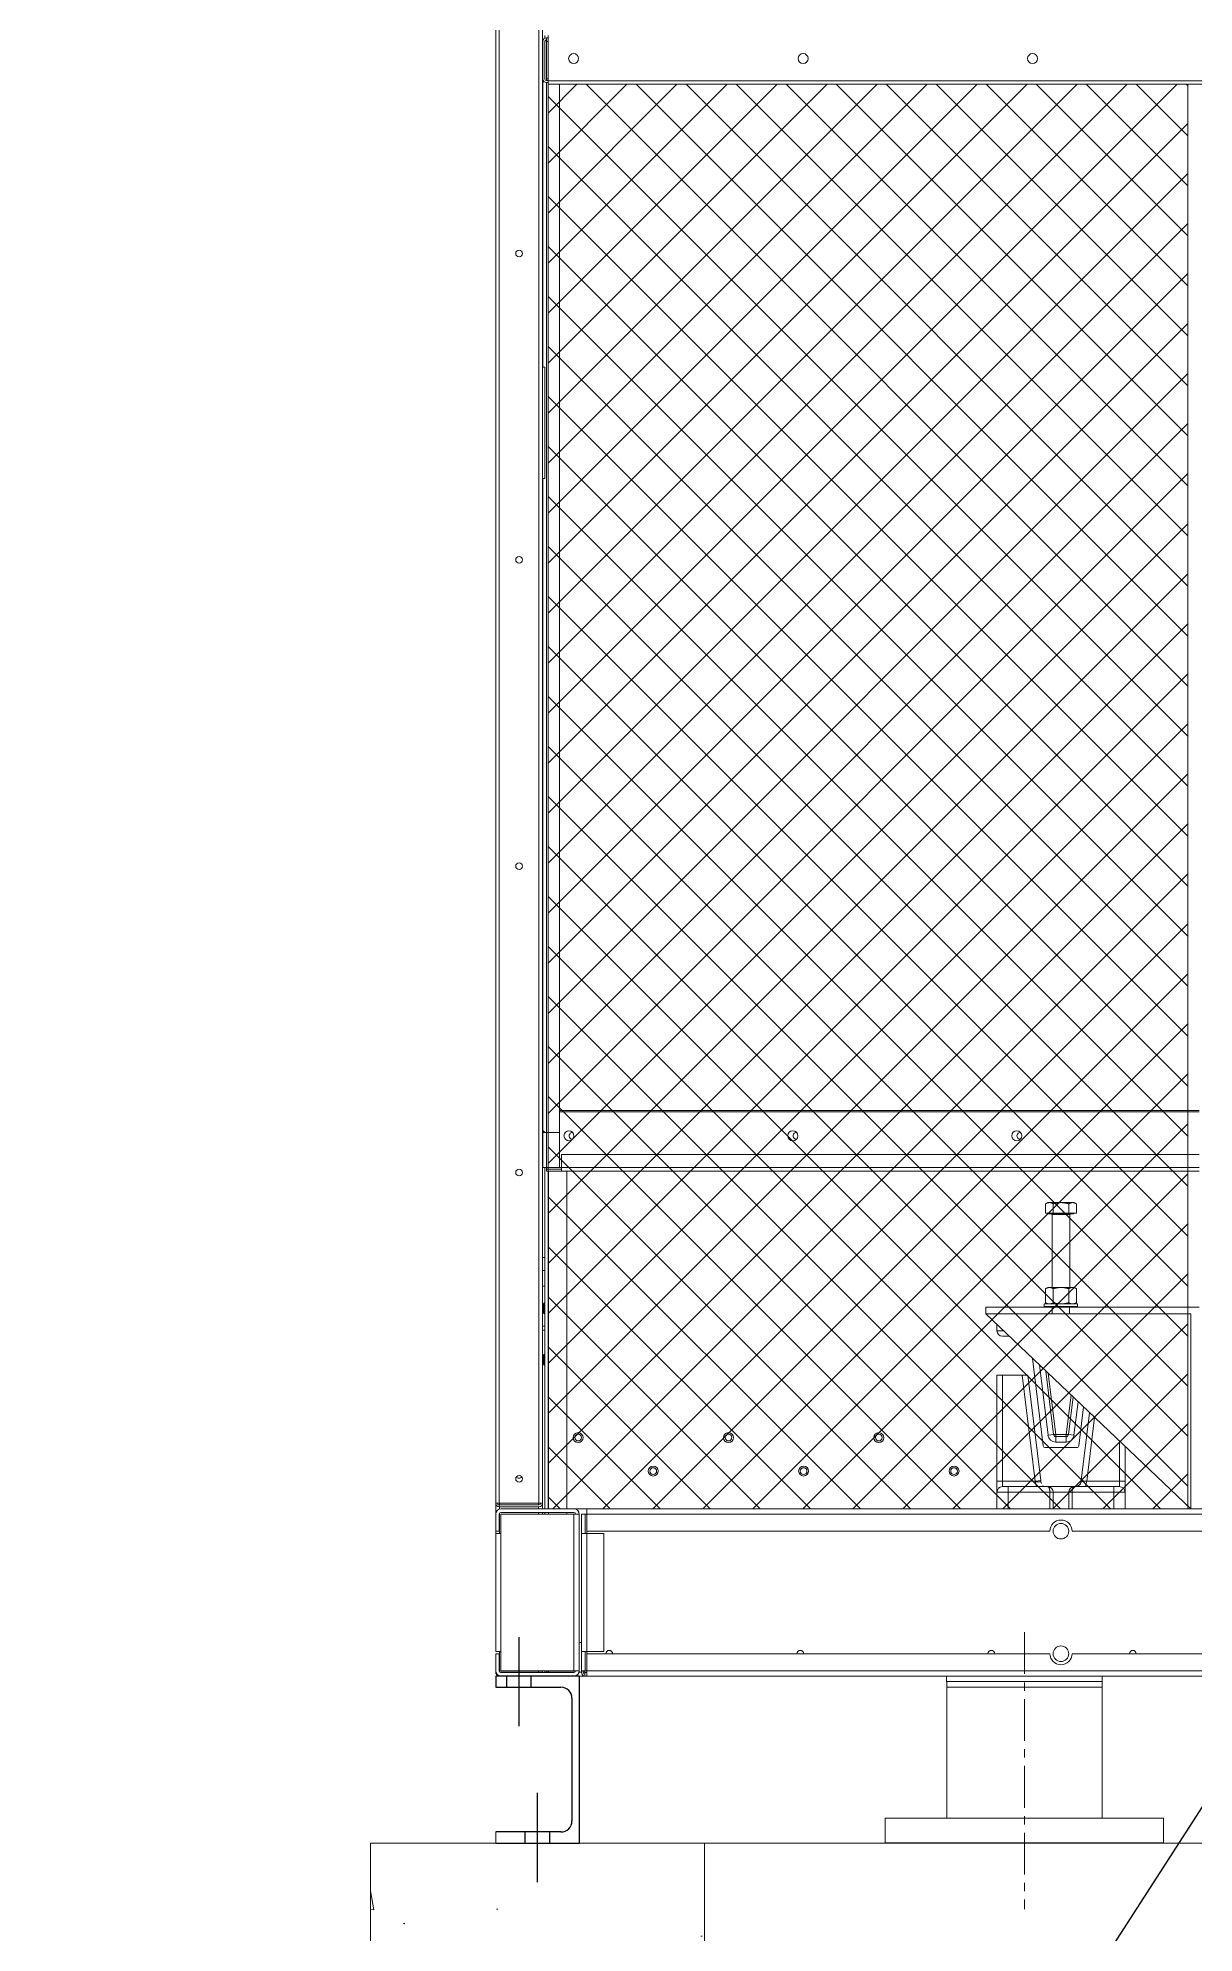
# Model space of a CAD drawing. Header units: millimetres. Extents: x -17070 to 51815, y -291348 to 34245.
# Drawn here: x 41421 to 42459, y 20802 to 22503 of the extents above; entities that cross this region are included whole.
import ezdxf
from ezdxf import colors
from ezdxf.entities.mleader import LeaderData, LeaderLine
from ezdxf.math import Vec2, Vec3

# ---------------------------------------------------------------- set-up
doc = ezdxf.new("R2010")
doc.units = ezdxf.units.MM
doc.linetypes.add('CENTER', pattern=[2, 1.25, -0.25, 0.25, -0.25])
doc.linetypes.add('CENTERX2', pattern=[4, 2.5, -0.5, 0.5, -0.5])
for name, color, linetype in [('center', 1, 'CENTER'), ('냉각탑_dim', 1, 'Continuous'), ('냉각탑_기초', 23, 'Continuous')]:
    doc.layers.add(name, color=color, linetype=linetype)
doc.styles.get("Standard").update_dxf_attribs({"font": 'arial.ttf'})

# ---------------------------------------------------------------- blocks, each defined once
blk = doc.blocks.new('2')
at = {"lineweight": 5}
h = blk.add_hatch(dxfattribs=at)
h.set_pattern_fill('ANSI37', scale=10)
h.set_pattern_definition([(45, (-613335.453, -467182.812), (-22.4506403, 22.4506403), []), (135, (-613335.453, -467182.812), (-22.4506403, -22.4506403), [])])
h.paths.add_polyline_path([(42453.3, 22461.6), (41879, 22461.6), (41879, 21182.6), (42453.3, 21182.6)])
at = {"color": 7, "lineweight": 20}
for p, q in [((41831.9, 21187.7), (41831.9, 23429.5)), ((41835, 21187.7), (41835, 23429.5)), ((41870.8, 23429.5), (41870.8, 21187.7)), ((41873.9, 23429.5), (41873.9, 21187.7)), ((41877.4, 21520.6), (41877.4, 22463.2)), ((41879, 22464.7), (43984.8, 22464.7)), ((41879, 22461.6), (43984.8, 22461.6)), ((41889.3, 22461.6), (41889.3, 21520.6)), ((41913.6, 21182.6), (43950.2, 21182.6)), ((41913.6, 21177.9), (43950.2, 21177.9)), ((43514.4, 21162.6), (42349.4, 21162.6)), ((42349.4, 21052.6), (43514.4, 21052.6)), ((43950.2, 21037.3), (41913.6, 21037.3)), ((43950.2, 21032.6), (41913.6, 21032.6))]:
    blk.add_line(p, q, dxfattribs=at)
at = {"color": 7, "lineweight": 20, "ltscale": 0.018778}
for p, q in [((41874.3, 22500.1), (41874.3, 22466.3)), ((41875.9, 22500.1), (41875.9, 22466.3)), ((41877.4, 22466.3), (41877.4, 22500.1))]:
    blk.add_line(p, q, dxfattribs=at)
at = {"color": 7, "lineweight": 20, "ltscale": 0.001327}
blk.add_line((41875.9, 22502.8), (41875.9, 22505.2), dxfattribs=at)
at = {"color": 7, "lineweight": 20, "ltscale": 0.018632}
blk.add_line((41875.9, 22499.8), (41875.9, 22466.3), dxfattribs=at)
at = {"color": 7, "lineweight": 20, "ltscale": 0.001722}
for p, q in [((41877.4, 22503.2), (41877.4, 22500.1)), ((41879, 22461.6), (41879, 22464.7)), ((41874.3, 21520.6), (41877.4, 21520.6)), ((41874.3, 21489), (41877.4, 21489)), ((41890.9, 21489), (41890.9, 21485.9)), ((41835, 21187.7), (41831.9, 21187.7)), ((41870.8, 21187.7), (41873.9, 21187.7)), ((41912, 21035.7), (41912, 21032.6))]:
    blk.add_line(p, q, dxfattribs=at)
at = {"color": 7, "lineweight": 20, "ltscale": 0.000888887}
for p, q in [((41879, 22503.2), (41877.4, 22503.2)), ((41877.4, 22464.8), (41879, 22464.8))]:
    blk.add_line(p, q, dxfattribs=at)
at = {"color": 7, "lineweight": 20, "ltscale": 0.000888888}
for p, q in [((41879, 22500.1), (41877.4, 22500.1)), ((41877.4, 22466.3), (41879, 22466.3))]:
    blk.add_line(p, q, dxfattribs=at)
at = {"color": 7, "lineweight": 20, "ltscale": 0.0225}
blk.add_line((41879, 22505.2), (41879, 22464.7), dxfattribs=at)
at = {"color": 7, "lineweight": 20, "ltscale": 0.000335468}
blk.add_line((41874.3, 22466.2), (41874.3, 22465.6), dxfattribs=at)
at = {"color": 7, "lineweight": 20, "ltscale": 3.6866e-05}
blk.add_line((41874.4, 22465.6), (41874.3, 22465.6), dxfattribs=at)
at = {"color": 7, "lineweight": 20, "ltscale": 0.143368}
blk.add_line((41874.3, 22207.6), (41874.3, 22465.6), dxfattribs=at)
at = {"color": 7, "lineweight": 20, "ltscale": 0.000833334}
blk.add_line((41877.4, 22464.8), (41877.4, 22466.3), dxfattribs=at)
at = {"color": 7, "lineweight": 20, "ltscale": 0.000888889}
for p, q in [((41877.4, 22463.2), (41879, 22463.2)), ((41877.4, 22463.2), (41879, 22463.2)), ((41877.4, 21487.5), (41877.4, 21485.9)), ((41835, 21184.6), (41835, 21186.2)), ((41913.6, 21035.7), (41912, 21035.7))]:
    blk.add_line(p, q, dxfattribs=at)
at = {"color": 7, "lineweight": 20, "ltscale": 0.001111}
for p, q in [((41873.9, 22207.6), (41875.9, 22207.6)), ((41873.9, 22107.6), (41875.9, 22107.6)), ((41873.9, 21408.4), (41875.9, 21408.4)), ((41873.9, 21396.6), (41875.9, 21396.6)), ((41873.9, 21382.6), (41875.9, 21382.6)), ((41873.9, 21382.6), (41875.9, 21382.6)), ((41875.9, 21346.6), (41873.9, 21346.6)), ((41873.9, 21343.1), (41875.9, 21343.1)), ((41870.4, 21184.6), (41870.4, 21182.6)), ((41913.6, 21162.6), (41913.6, 21160.6)), ((41908.9, 21062.6), (41906.9, 21062.6)), ((41913.6, 21054.6), (41913.6, 21052.6)), ((41875.9, 21036.1), (41877.9, 21036.1))]:
    blk.add_line(p, q, dxfattribs=at)
at = {"color": 7, "lineweight": 20, "ltscale": 0.055556}
blk.add_line((41875.9, 22207.6), (41875.9, 22107.6), dxfattribs=at)
at = {"color": 7, "lineweight": 20, "ltscale": 0.32472}
blk.add_line((41874.3, 21523.1), (41874.3, 22107.6), dxfattribs=at)
at = {"color": 7, "lineweight": 20, "ltscale": 0.359778}
for p, q in [((42463.6, 21540.2), (41889.3, 21540.2)), ((42463.6, 21539), (41889.3, 21539))]:
    blk.add_line(p, q, dxfattribs=at)
at = {"color": 7, "lineweight": 20, "ltscale": 0.000148633}
blk.add_line((41874.3, 21523.1), (41874.3, 21522.8), dxfattribs=at)
at = {"color": 7, "lineweight": 20, "ltscale": 0.000998869}
blk.add_line((41874.3, 21522.8), (41874.3, 21521), dxfattribs=at)
at = {"color": 7, "lineweight": 20, "ltscale": 1.00804e-05}
blk.add_line((41874.3, 21522.8), (41874.3, 21522.8), dxfattribs=at)
at = {"color": 7, "lineweight": 20, "ltscale": 0.000227928}
blk.add_line((41874.3, 21521), (41874.3, 21520.6), dxfattribs=at)
at = {"color": 7, "lineweight": 20, "ltscale": 0.000772731}
blk.add_line((41874.3, 21521), (41875.7, 21521), dxfattribs=at)
at = {"color": 7, "lineweight": 20, "ltscale": 0.017557}
for p, q in [((41874.3, 21489), (41874.3, 21520.6)), ((41877.4, 21489), (41877.4, 21520.6)), ((41889.3, 21520.6), (41889.3, 21489))]:
    blk.add_line(p, q, dxfattribs=at)
at = {"color": 7, "lineweight": 20, "ltscale": 0.000171737}
blk.add_line((41875.9, 21520.6), (41875.9, 21520.9), dxfattribs=at)
at = {"color": 7, "lineweight": 20, "ltscale": 0.006611}
for p, q in [((41889.3, 21520.6), (41877.4, 21520.6)), ((41877.4, 21520.6), (41889.3, 21520.6)), ((41877.4, 21489), (41889.3, 21489)), ((41890.9, 21489), (41890.9, 21500.9))]:
    blk.add_line(p, q, dxfattribs=at)
at = {"color": 7, "lineweight": 20, "ltscale": 0.170236}
blk.add_line((41875.9, 21489), (41875.9, 21182.6), dxfattribs=at)
at = {"color": 7, "lineweight": 20, "ltscale": 0.000833333}
for p, q in [((41877.4, 21487.5), (41877.4, 21489)), ((41913.6, 21177.9), (41912.1, 21177.9)), ((41836.6, 21054.6), (41835.1, 21054.6)), ((41871.9, 21036.1), (41870.4, 21036.1)), ((41879.4, 21036.1), (41877.9, 21036.1)), ((41903.7, 21037.3), (41902.2, 21037.3)), ((41913.6, 21037.3), (41912.1, 21037.3))]:
    blk.add_line(p, q, dxfattribs=at)
at = {"color": 7, "lineweight": 20, "ltscale": 0.0075}
for p, q in [((41877.4, 21489), (41890.9, 21489)), ((41890.9, 21487.5), (41877.4, 21487.5)), ((41877.4, 21485.9), (41890.9, 21485.9))]:
    blk.add_line(p, q, dxfattribs=at)
at = {"color": 7, "lineweight": 20, "ltscale": 0.358889}
for p, q in [((41890.9, 21500.9), (42463.6, 21500.9)), ((41890.9, 21489), (42463.6, 21489)), ((41890.9, 21485.9), (42463.6, 21485.9))]:
    blk.add_line(p, q, dxfattribs=at)
at = {"color": 7, "lineweight": 20, "ltscale": 0.168514}
for p, q in [((41879.4, 21485.9), (41879.4, 21182.6)), ((41895.9, 21182.6), (41895.9, 21485.9))]:
    blk.add_line(p, q, dxfattribs=at)
at = {"color": 7, "lineweight": 20, "ltscale": 0.001225}
for p, q in [((42327.5, 21457.6), (42325.6, 21456.5)), ((42351.4, 21457.6), (42353.3, 21456.5))]:
    blk.add_line(p, q, dxfattribs=at)
at = {"color": 7, "lineweight": 20, "ltscale": 0.004598}
for p, q in [((42325.6, 21448.2), (42325.6, 21456.5)), ((42332.5, 21448.2), (42332.5, 21456.5)), ((42346.4, 21448.2), (42346.4, 21456.5)), ((42353.3, 21448.2), (42353.3, 21456.5))]:
    blk.add_line(p, q, dxfattribs=at)
at = {"color": 7, "lineweight": 20, "ltscale": 0.012461}
blk.add_line((42327.5, 21457.6), (42349.9, 21457.6), dxfattribs=at)
at = {"color": 7, "lineweight": 20, "ltscale": 0.00081246}
blk.add_line((42349.9, 21457.6), (42351.4, 21457.6), dxfattribs=at)
at = {"color": 7, "lineweight": 20, "ltscale": 0.003849}
for p, q in [((42325.6, 21448.2), (42332.5, 21448.2)), ((42346.4, 21448.2), (42353.3, 21448.2))]:
    blk.add_line(p, q, dxfattribs=at)
at = {"color": 7, "lineweight": 20, "ltscale": 0.000444444}
for p, q in [((42328.2, 21447.4), (42328.2, 21448.2)), ((42350.7, 21447.4), (42350.7, 21448.2))]:
    blk.add_line(p, q, dxfattribs=at)
at = {"color": 7, "lineweight": 20, "ltscale": 0.006247}
for p, q in [((42339.4, 21447.4), (42328.2, 21447.4)), ((42350.7, 21447.4), (42339.4, 21447.4))]:
    blk.add_line(p, q, dxfattribs=at)
at = {"color": 7, "lineweight": 20, "ltscale": 0.004444}
for p, q in [((42339.4, 21446.8), (42331.4, 21446.8)), ((42347.4, 21446.8), (42339.4, 21446.8))]:
    blk.add_line(p, q, dxfattribs=at)
at = {"color": 7, "lineweight": 20, "ltscale": 0.036344}
for p, q in [((42331.4, 21446.8), (42331.4, 21381.4)), ((42347.4, 21446.8), (42347.4, 21381.4))]:
    blk.add_line(p, q, dxfattribs=at)
at = {"color": 7, "lineweight": 20, "ltscale": 0.007698}
blk.add_line((42332.5, 21448.2), (42346.4, 21448.2), dxfattribs=at)
at = {"color": 7, "lineweight": 20, "ltscale": 0.00121}
for p, q in [((42327.5, 21381.4), (42325.6, 21380.3)), ((42351.4, 21381.4), (42353.3, 21380.3)), ((42327.5, 21366.6), (42325.6, 21367.7)), ((42351.4, 21366.6), (42353.3, 21367.7))]:
    blk.add_line(p, q, dxfattribs=at)
at = {"color": 7, "lineweight": 20, "ltscale": 0.007012}
for p, q in [((42325.6, 21380.3), (42325.6, 21367.7)), ((42332.5, 21380.3), (42332.5, 21367.7)), ((42346.4, 21380.3), (42346.4, 21367.7)), ((42353.3, 21380.3), (42353.3, 21367.7))]:
    blk.add_line(p, q, dxfattribs=at)
at = {"color": 7, "lineweight": 20, "ltscale": 0.000814081}
blk.add_line((42327.5, 21381.4), (42328.9, 21381.4), dxfattribs=at)
at = {"color": 7, "lineweight": 20, "ltscale": 0.012486}
blk.add_line((42328.9, 21381.4), (42351.4, 21381.4), dxfattribs=at)
at = {"color": 7, "lineweight": 20, "ltscale": 0.000337907}
blk.add_line((41873.9, 21367), (41874.2, 21367.6), dxfattribs=at)
at = {"color": 7, "lineweight": 20, "ltscale": 0.000339182}
for p, q in [((41873.9, 21358.1), (41874.2, 21357.6)), ((41873.9, 21321), (41874.2, 21321.6)), ((41873.9, 21312.1), (41874.2, 21311.6))]:
    blk.add_line(p, q, dxfattribs=at)
at = {"color": 7, "lineweight": 20, "ltscale": 0.000340048}
for p, q in [((41874.2, 21367.6), (41874.2, 21367)), ((41875.7, 21367.6), (41875.7, 21367)), ((41874.2, 21311.6), (41874.2, 21312.2)), ((41875.7, 21311.6), (41875.7, 21312.2))]:
    blk.add_line(p, q, dxfattribs=at)
at = {"color": 7, "lineweight": 20, "ltscale": 0.000924157}
for p, q in [((41874.9, 21366.1), (41874.2, 21367.6)), ((41874.9, 21359.1), (41874.2, 21357.6)), ((41874.9, 21320.1), (41874.2, 21321.6)), ((41874.9, 21313.1), (41874.2, 21311.6))]:
    blk.add_line(p, q, dxfattribs=at)
at = {"color": 7, "lineweight": 20, "ltscale": 0.005216}
for p, q in [((41874.2, 21367), (41874.2, 21357.6)), ((41875.7, 21367), (41875.7, 21357.6)), ((41874.2, 21312.2), (41874.2, 21321.6)), ((41875.7, 21312.2), (41875.7, 21321.6))]:
    blk.add_line(p, q, dxfattribs=at)
at = {"color": 7, "lineweight": 20, "ltscale": 0.000939485}
for p, q in [((41874.9, 21366.1), (41875.7, 21367.6)), ((41874.9, 21359.1), (41875.7, 21357.6)), ((41874.9, 21320.1), (41875.7, 21321.6)), ((41874.9, 21313.1), (41875.7, 21311.6))]:
    blk.add_line(p, q, dxfattribs=at)
at = {"color": 7, "lineweight": 20, "ltscale": 0.000238034}
for p, q in [((41874.9, 21365.7), (41874.9, 21366.1)), ((41874.9, 21313.5), (41874.9, 21313.1))]:
    blk.add_line(p, q, dxfattribs=at)
at = {"color": 7, "lineweight": 20, "ltscale": 0.003651}
for p, q in [((41874.9, 21359.1), (41874.9, 21365.7)), ((41874.9, 21320.1), (41874.9, 21313.5))]:
    blk.add_line(p, q, dxfattribs=at)
at = {"color": 7, "lineweight": 20, "ltscale": 0.000280261}
for p, q in [((41875.9, 21367.1), (41875.7, 21367.6)), ((41875.9, 21358), (41875.7, 21357.6)), ((41875.9, 21321.1), (41875.7, 21321.6)), ((41875.9, 21312), (41875.7, 21311.6))]:
    blk.add_line(p, q, dxfattribs=at)
at = {"color": 0, "lineweight": 20}
for p, q in [((42271.9, 21357.6), (42271.9, 21363.6)), ((42271.9, 21363.6), (42463.6, 21363.6)), ((42291.9, 21357.6), (42271.9, 21357.6)), ((42271.9, 21357.6), (42455.9, 21182.6)), ((42391.9, 21357.6), (42455.9, 21357.6)), ((42455.9, 21357.6), (42455.9, 21182.6))]:
    blk.add_line(p, q, dxfattribs=at)
at = {"color": 7, "lineweight": 20, "ltscale": 0.002778}
for p, q in [((42291.9, 21357.6), (42286.9, 21357.6)), ((42391.9, 21357.6), (42386.9, 21357.6)), ((42291.9, 21337.6), (42286.9, 21337.6)), ((42291.9, 21338.6), (42291.9, 21337.6)), ((42286.9, 21302.6), (42281.9, 21302.6)), ((42332.7, 21249.3), (42327.8, 21248.7)), ((42334.7, 21247.6), (42334.7, 21242.6)), ((42344.2, 21247.6), (42344.2, 21242.6)), ((42346.1, 21249.3), (42351.1, 21248.7)), ((42286.9, 21207.6), (42281.9, 21207.6)), ((42286.9, 21202.6), (42286.9, 21207.6)), ((42291.9, 21202.6), (42286.9, 21202.6)), ((42291.9, 21202.6), (42291.9, 21197.6)), ((42316.3, 21207.6), (42321.2, 21208.2)), ((42362.6, 21207.6), (42357.6, 21208.2)), ((42386.9, 21202.6), (42386.9, 21197.6)), ((42391.9, 21202.6), (42386.9, 21202.6)), ((42391.9, 21207.6), (42396.9, 21207.6)), ((42391.9, 21207.6), (42391.9, 21202.6))]:
    blk.add_line(p, q, dxfattribs=at)
at = {"color": 7, "lineweight": 20, "ltscale": 0.014295}
for p, q in [((42317.7, 21357.6), (42291.9, 21357.6)), ((42386.9, 21357.6), (42361.2, 21357.6))]:
    blk.add_line(p, q, dxfattribs=at)
at = {"color": 7, "lineweight": 20, "ltscale": 0.002205}
for p, q in [((42317.7, 21357.6), (42321.6, 21357.6)), ((42357.2, 21357.6), (42361.2, 21357.6))]:
    blk.add_line(p, q, dxfattribs=at)
at = {"color": 7, "lineweight": 20, "ltscale": 0.019777}
blk.add_line((42357.2, 21357.6), (42321.6, 21357.6), dxfattribs=at)
at = {"color": 7, "lineweight": 20, "ltscale": 0.008333}
for p, q in [((42324.4, 21366.6), (42339.4, 21366.6)), ((42324.4, 21364.4), (42339.4, 21364.4)), ((42339.4, 21366.6), (42354.4, 21366.6)), ((42339.4, 21364.4), (42354.4, 21364.4)), ((42281.9, 21182.6), (42281.9, 21197.6)), ((42291.9, 21182.6), (42291.9, 21197.6)), ((42329.4, 21182.6), (42329.4, 21197.6)), ((42332.4, 21182.6), (42332.4, 21197.6)), ((42346.4, 21182.6), (42346.4, 21197.6)), ((42349.4, 21182.6), (42349.4, 21197.6)), ((42386.9, 21182.6), (42386.9, 21197.6)), ((42396.9, 21182.6), (42396.9, 21197.6))]:
    blk.add_line(p, q, dxfattribs=at)
at = {"color": 7, "lineweight": 20, "ltscale": 0.001187}
for p, q in [((42324.4, 21366.6), (42324.4, 21364.4)), ((42354.4, 21366.6), (42354.4, 21364.4))]:
    blk.add_line(p, q, dxfattribs=at)
at = {"color": 7, "lineweight": 20, "ltscale": 0.000787795}
for p, q in [((42325.6, 21363.6), (42324.4, 21364.4)), ((42353.3, 21363.6), (42354.4, 21364.4))]:
    blk.add_line(p, q, dxfattribs=at)
at = {"color": 7, "lineweight": 20, "ltscale": 0.007708}
for p, q in [((42325.6, 21363.6), (42339.4, 21363.6)), ((42339.4, 21363.6), (42353.3, 21363.6))]:
    blk.add_line(p, q, dxfattribs=at)
at = {"color": 7, "lineweight": 20, "ltscale": 0.003333}
for p, q in [((42331.6, 21363.6), (42331.6, 21357.6)), ((42347.2, 21363.6), (42347.2, 21357.6))]:
    blk.add_line(p, q, dxfattribs=at)
at = {"color": 7, "lineweight": 20, "ltscale": 0.005556}
for p, q in [((42281.9, 21348.1), (42281.9, 21342.6)), ((42287.7, 21342.6), (42281.9, 21342.6)), ((42396.9, 21207.6), (42396.9, 21197.6)), ((42291.9, 21197.6), (42281.9, 21197.6)), ((42396.9, 21197.6), (42386.9, 21197.6))]:
    blk.add_line(p, q, dxfattribs=at)
at = {"color": 7, "lineweight": 20, "ltscale": 0.008376}
blk.add_line((42291.9, 21337.6), (42293, 21337.6), dxfattribs=at)
at = {"color": 7, "lineweight": 20, "ltscale": 0.052778}
for p, q in [((42281.9, 21302.6), (42281.9, 21207.6)), ((42286.9, 21302.6), (42286.9, 21207.6)), ((42391.9, 21207.6), (42391.9, 21243.5)), ((42396.9, 21207.6), (42396.9, 21238.7))]:
    blk.add_line(p, q, dxfattribs=at)
at = {"color": 7, "lineweight": 20, "ltscale": 0.009824}
blk.add_line((42286.9, 21302.6), (42304.6, 21302.6), dxfattribs=at)
at = {"color": 7, "lineweight": 20, "ltscale": 0.053174}
for p, q in [((42316.3, 21207.6), (42304.6, 21302.6)), ((42362.6, 21207.6), (42369.6, 21264.7))]:
    blk.add_line(p, q, dxfattribs=at)
at = {"color": 7, "lineweight": 20, "ltscale": 0.002799}
blk.add_line((42309.7, 21302.6), (42304.6, 21302.6), dxfattribs=at)
at = {"color": 7, "lineweight": 20, "ltscale": 0.052833}
for p, q in [((42321.2, 21208.2), (42309.7, 21302.6)), ((42357.6, 21208.2), (42365.1, 21269))]:
    blk.add_line(p, q, dxfattribs=at)
at = {"color": 7, "lineweight": 20, "ltscale": 0.053282}
for p, q in [((42323.5, 21239.3), (42313.9, 21317.7)), ((42355.4, 21239.3), (42359.6, 21274.2))]:
    blk.add_line(p, q, dxfattribs=at)
at = {"color": 7, "lineweight": 20, "ltscale": 0.058129}
for p, q in [((42320, 21311.9), (42327.8, 21248.7)), ((42351.1, 21248.7), (42354.8, 21278.8))]:
    blk.add_line(p, q, dxfattribs=at)
at = {"color": 7, "lineweight": 20, "ltscale": 0.059604}
for p, q in [((42325.7, 21306.4), (42332.7, 21249.3)), ((42328, 21304.3), (42334.7, 21249.3)), ((42348.5, 21284.8), (42344.2, 21249.3)), ((42346.1, 21249.3), (42350.3, 21283.1))]:
    blk.add_line(p, q, dxfattribs=at)
at = {"color": 7, "lineweight": 20, "ltscale": 0.015502}
blk.add_line((42353.4, 21237.6), (42325.5, 21237.6), dxfattribs=at)
at = {"color": 7, "lineweight": 20, "ltscale": 0.000975701}
for p, q in [((42334.7, 21249.3), (42334.7, 21247.6)), ((42344.2, 21249.3), (42344.2, 21247.6))]:
    blk.add_line(p, q, dxfattribs=at)
at = {"color": 7, "lineweight": 20, "ltscale": 0.005249}
for p, q in [((42334.7, 21249.3), (42344.2, 21249.3)), ((42344.2, 21247.6), (42334.7, 21247.6)), ((42344.2, 21242.6), (42334.7, 21242.6))]:
    blk.add_line(p, q, dxfattribs=at)
at = {"color": 7, "lineweight": 20, "ltscale": 0.005554}
blk.add_line((42281.9, 21197.6), (42281.9, 21207.6), dxfattribs=at)
at = {"color": 7, "lineweight": 20, "ltscale": 0.016305}
for p, q in [((42286.9, 21207.6), (42316.3, 21207.6)), ((42362.6, 21207.6), (42391.9, 21207.6))]:
    blk.add_line(p, q, dxfattribs=at)
at = {"color": 7, "lineweight": 20, "ltscale": 0.019722}
for p, q in [((42291.9, 21202.6), (42327.4, 21202.6)), ((42386.9, 21202.6), (42351.4, 21202.6))]:
    blk.add_line(p, q, dxfattribs=at)
at = {"color": 7, "lineweight": 20, "ltscale": 0.00286}
for p, q in [((42316.3, 21207.6), (42317.5, 21202.6)), ((42362.6, 21207.6), (42361.4, 21202.6))]:
    blk.add_line(p, q, dxfattribs=at)
at = {"color": 7, "lineweight": 20, "ltscale": 0.002757}
blk.add_line((42321.4, 21207), (42316.4, 21207), dxfattribs=at)
at = {"color": 7, "lineweight": 20, "ltscale": 0.000682136}
for p, q in [((42321.2, 21208.2), (42321.4, 21207)), ((42357.6, 21208.2), (42357.5, 21207))]:
    blk.add_line(p, q, dxfattribs=at)
at = {"color": 7, "lineweight": 20, "ltscale": 3.09685e-05}
blk.add_line((42323.1, 21203.8), (42323.1, 21203.7), dxfattribs=at)
at = {"color": 7, "lineweight": 20, "ltscale": 7.47435e-06}
blk.add_line((42326.4, 21202.6), (42326.4, 21202.6), dxfattribs=at)
at = {"color": 7, "lineweight": 20, "ltscale": 0.013331}
blk.add_line((42351.4, 21202.6), (42327.4, 21202.6), dxfattribs=at)
at = {"color": 7, "lineweight": 20, "ltscale": 0.005382}
blk.add_line((41831.9, 21177.9), (41831.9, 21187.6), dxfattribs=at)
at = {"color": 7, "lineweight": 20, "ltscale": 0.019889}
for p, q in [((41835, 21187.7), (41870.8, 21187.7)), ((41870.8, 21186.2), (41835, 21186.2)), ((41870.8, 21184.6), (41835, 21184.6))]:
    blk.add_line(p, q, dxfattribs=at)
at = {"color": 7, "lineweight": 20, "ltscale": 0.000832888}
for p, q in [((41835.4, 21186.2), (41835.4, 21187.7)), ((41870.4, 21187.7), (41870.4, 21186.2))]:
    blk.add_line(p, q, dxfattribs=at)
at = {"color": 7, "lineweight": 20, "ltscale": 0.001198}
blk.add_line((41835.4, 21182.4), (41835.4, 21184.6), dxfattribs=at)
at = {"color": 7, "lineweight": 20, "ltscale": 0.036444}
for p, q in [((41836.6, 21182.6), (41902.2, 21182.6)), ((41836.6, 21179.4), (41902.2, 21179.4)), ((41902.2, 21177.9), (41836.6, 21177.9)), ((41836.6, 21037.3), (41902.2, 21037.3)), ((41902.2, 21037.3), (41836.6, 21037.3)), ((41836.6, 21035.8), (41902.2, 21035.8)), ((41836.6, 21032.6), (41902.2, 21032.6))]:
    blk.add_line(p, q, dxfattribs=at)
at = {"color": 7, "lineweight": 20, "ltscale": 0.002833}
for p, q in [((41873.9, 21187.7), (41873.9, 21182.6)), ((41873.9, 21182.6), (41873.9, 21187.7))]:
    blk.add_line(p, q, dxfattribs=at)
at = {"color": 7, "lineweight": 20, "ltscale": 0.002611}
for p, q in [((41913.6, 21177.9), (41913.6, 21182.6)), ((41902.2, 21177.9), (41906.9, 21177.9)), ((41831.9, 21160.6), (41836.6, 21160.6)), ((41913.6, 21160.6), (41908.9, 21160.6)), ((41831.9, 21054.6), (41836.6, 21054.6)), ((41913.6, 21054.6), (41908.9, 21054.6)), ((41902.2, 21037.3), (41906.9, 21037.3)), ((41913.6, 21037.3), (41913.6, 21032.6))]:
    blk.add_line(p, q, dxfattribs=at)
at = {"color": 7, "lineweight": 20, "ltscale": 0.020833}
for p, q in [((42291.9, 21197.6), (42329.4, 21197.6)), ((42386.9, 21197.6), (42349.4, 21197.6))]:
    blk.add_line(p, q, dxfattribs=at)
at = {"color": 7, "lineweight": 20, "ltscale": 0.001667}
for p, q in [((42332.4, 21197.6), (42329.4, 21197.6)), ((42349.4, 21197.6), (42346.4, 21197.6))]:
    blk.add_line(p, q, dxfattribs=at)
at = {"color": 7, "lineweight": 20, "ltscale": 0.007778}
blk.add_line((42346.4, 21197.6), (42332.4, 21197.6), dxfattribs=at)
at = {"color": 7, "lineweight": 20, "ltscale": 0.0085}
for p, q in [((41831.9, 21162.6), (41831.9, 21177.9)), ((41835.1, 21162.6), (41835.1, 21177.9)), ((41913.6, 21177.9), (41913.6, 21162.6)), ((41928.9, 21160.6), (41913.6, 21160.6)), ((41831.9, 21037.3), (41831.9, 21052.6)), ((41835.1, 21037.3), (41835.1, 21052.6)), ((41913.6, 21054.6), (41928.9, 21054.6)), ((41913.6, 21052.6), (41913.6, 21037.3))]:
    blk.add_line(p, q, dxfattribs=at)
at = {"color": 7, "lineweight": 20, "ltscale": 0.010111}
for p, q in [((41835.4, 21160.6), (41835.4, 21178.8)), ((41835.4, 21036.4), (41835.4, 21054.6))]:
    blk.add_line(p, q, dxfattribs=at)
at = {"color": 7, "lineweight": 20, "ltscale": 0.009611}
for p, q in [((41836.6, 21160.6), (41836.6, 21177.9)), ((41908.9, 21177.9), (41908.9, 21160.6)), ((41912.1, 21160.6), (41912.1, 21177.9)), ((41836.6, 21037.3), (41836.6, 21054.6)), ((41908.9, 21054.6), (41908.9, 21037.3)), ((41912.1, 21037.3), (41912.1, 21054.6))]:
    blk.add_line(p, q, dxfattribs=at)
at = {"color": 7, "lineweight": 20, "ltscale": 0.000834307}
blk.add_line((41870.4, 21179.4), (41870.4, 21177.9), dxfattribs=at)
at = {"color": 7, "lineweight": 20, "ltscale": 0.000833331}
for p, q in [((41873.9, 21179.4), (41873.9, 21177.9)), ((41873.9, 21177.9), (41873.9, 21179.4)), ((41873.9, 21177.9), (41873.9, 21179.4)), ((41875.9, 21179.4), (41875.9, 21177.9)), ((41879.4, 21179.4), (41879.4, 21177.9)), ((41895.9, 21177.9), (41895.9, 21179.4))]:
    blk.add_line(p, q, dxfattribs=at)
at = {"color": 7, "lineweight": 20, "ltscale": 0.078111}
for p, q in [((41902.2, 21177.9), (41902.2, 21037.3)), ((41906.9, 21177.9), (41906.9, 21037.3))]:
    blk.add_line(p, q, dxfattribs=at)
at = {"color": 7, "lineweight": 20, "ltscale": 0.001778}
for p, q in [((41912.1, 21177.9), (41908.9, 21177.9)), ((41835.1, 21162.6), (41831.9, 21162.6)), ((41831.9, 21054.6), (41835.1, 21054.6)), ((41831.9, 21052.6), (41835.1, 21052.6)), ((41908.9, 21037.3), (41912.1, 21037.3))]:
    blk.add_line(p, q, dxfattribs=at)
at = {"color": 7, "lineweight": 20, "ltscale": 0.00111}
blk.add_line((41831.9, 21160.6), (41831.9, 21162.6), dxfattribs=at)
at = {"color": 7, "lineweight": 20, "ltscale": 0.058889}
for p, q in [((41831.9, 21160.6), (41831.9, 21054.6)), ((41836.6, 21160.6), (41836.6, 21054.6)), ((41908.9, 21054.6), (41908.9, 21160.6)), ((41913.6, 21054.6), (41913.6, 21160.6)), ((41928.9, 21054.6), (41928.9, 21160.6))]:
    blk.add_line(p, q, dxfattribs=at)
at = {"color": 7, "lineweight": 20, "ltscale": 0.231}
for p, q in [((42329.4, 21162.6), (41913.6, 21162.6)), ((41913.6, 21052.6), (42329.4, 21052.6))]:
    blk.add_line(p, q, dxfattribs=at)
at = {"color": 1, "linetype": 'CENTERX2', "ltscale": 50}
for p, q in [((41852.9, 20987.6), (41852.9, 21067.6)), ((41869.4, 20847.6), (41869.4, 20927.6))]:
    blk.add_line(p, q, dxfattribs=at)
at = {"color": 7, "lineweight": 20, "ltscale": 0.000632486}
blk.add_line((41831.9, 21036.1), (41831.9, 21037.2), dxfattribs=at)
at = {"color": 7, "lineweight": 25, "ltscale": 0.008333}
blk.add_line((41831.9, 21032.6), (41831.9, 21022.6), dxfattribs=at)
at = {"color": 7, "lineweight": 25, "ltscale": 0.125}
for p, q in [((41906.9, 21032.6), (41831.9, 21032.6)), ((41831.9, 20882.6), (41906.9, 20882.6))]:
    blk.add_line(p, q, dxfattribs=at)
at = {"color": 7, "lineweight": 20, "ltscale": 0.000665759}
blk.add_line((41835.4, 21032.6), (41836.6, 21032.6), dxfattribs=at)
at = {"color": 7, "lineweight": 20, "ltscale": 0.019278}
for p, q in [((41835.7, 21036.1), (41870.4, 21036.1)), ((41870.4, 21036.1), (41835.7, 21036.1))]:
    blk.add_line(p, q, dxfattribs=at)
for p, q in [((41841.9, 21022.6), (41841.9, 21032.6)), ((41863.9, 21022.6), (41863.9, 21032.6)), ((41858.4, 20882.6), (41858.4, 20892.6)), ((41880.4, 20882.6), (41880.4, 20892.6))]:
    blk.add_line(p, q)
at = {"color": 7, "lineweight": 20, "ltscale": 0.000666669}
for p, q in [((41870.4, 21037.3), (41870.4, 21036.1)), ((41879.4, 21037.3), (41879.4, 21036.1))]:
    blk.add_line(p, q, dxfattribs=at)
at = {"color": 7, "lineweight": 20, "ltscale": 0.001944}
blk.add_line((41870.4, 21036.1), (41873.9, 21036.1), dxfattribs=at)
at = {"color": 7, "lineweight": 20, "ltscale": 0.000667646}
for p, q in [((41873.9, 21037.3), (41873.9, 21036.1)), ((41877.9, 21036.1), (41877.9, 21037.3))]:
    blk.add_line(p, q, dxfattribs=at)
at = {"color": 7, "lineweight": 20, "ltscale": 0.00066667}
blk.add_line((41875.9, 21037.3), (41875.9, 21036.1), dxfattribs=at)
at = {"color": 7, "lineweight": 20, "ltscale": 0.000166667}
blk.add_line((41879.4, 21035.8), (41879.4, 21036.1), dxfattribs=at)
at = {"color": 7, "lineweight": 20, "ltscale": 0.013167}
blk.add_line((41879.4, 21036.1), (41903.1, 21036.1), dxfattribs=at)
at = {"color": 7, "lineweight": 20, "ltscale": 0.005444}
blk.add_line((41902.2, 21032.6), (41912, 21032.6), dxfattribs=at)
at = {"color": 7, "lineweight": 20, "ltscale": 0.001197}
blk.add_line((41906.8, 21036.1), (41908.9, 21036.1), dxfattribs=at)
at = {"ltscale": 25}
blk.add_line((41906.9, 21032.6), (41906.9, 20882.6), dxfattribs=at)
at = {"color": 7, "lineweight": 20, "ltscale": 0.000888893}
blk.add_line((41908.9, 21035.7), (41908.9, 21037.3), dxfattribs=at)
at = {"color": 7, "lineweight": 20, "ltscale": 0.00088892}
blk.add_line((41910.5, 21035.7), (41910.5, 21037.3), dxfattribs=at)
at = {"color": 7, "lineweight": 20, "ltscale": 0.000833332}
blk.add_line((41910.5, 21036.1), (41912, 21036.1), dxfattribs=at)
at = {"color": 7, "lineweight": 20, "ltscale": 0.000888918}
blk.add_line((41912, 21037.3), (41912, 21035.7), dxfattribs=at)
at = {"color": 7, "lineweight": 20, "ltscale": 0.00088886}
blk.add_line((41913.6, 21032.6), (41912, 21032.6), dxfattribs=at)
at = {"color": 7, "lineweight": 20, "ltscale": 0.004168}
for p, q in [((42236.7, 21027.6), (42236.7, 21032.6)), ((42376.5, 21027.6), (42376.5, 21032.6))]:
    blk.add_line(p, q, dxfattribs=at)
at = {"color": 7, "lineweight": 25, "ltscale": 0.05125}
for p, q in [((41831.9, 21022.6), (41890.4, 21022.6)), ((41890.4, 20892.6), (41831.9, 20892.6))]:
    blk.add_line(p, q, dxfattribs=at)
at = {"color": 7, "lineweight": 25, "ltscale": 0.091667}
blk.add_line((41900.4, 21012.6), (41900.4, 20902.6), dxfattribs=at)
at = {"color": 7, "lineweight": 20, "ltscale": 0.1165}
blk.add_line((42376.5, 21027.6), (42236.7, 21027.6), dxfattribs=at)
at = {"color": 7, "lineweight": 20, "ltscale": 0.004167}
for p, q in [((42236.8, 21022.6), (42236.8, 21027.6)), ((42376.5, 21022.6), (42376.5, 21027.6))]:
    blk.add_line(p, q, dxfattribs=at)
at = {"color": 7, "lineweight": 20, "ltscale": 0.086115}
blk.add_line((42340.1, 21022.6), (42236.8, 21022.6), dxfattribs=at)
at = {"lineweight": 5}
for p, q in [((42236.8, 21022.6), (42236.8, 20904.9)), ((42376.5, 21022.6), (42376.5, 20904.9)), ((41906.9, 20882.6), (43956.9, 20882.6))]:
    blk.add_line(p, q, dxfattribs=at)
at = {"color": 7, "lineweight": 20, "ltscale": 0.030302}
blk.add_line((42376.5, 21022.6), (42340.1, 21022.6), dxfattribs=at)
at = {"color": 7, "lineweight": 20, "ltscale": 0.224453}
for p, q in [((42431.6, 20904.9), (42181.6, 20904.9)), ((42431.6, 20882.9), (42181.6, 20882.9))]:
    blk.add_line(p, q, dxfattribs=at)
at = {"color": 7, "lineweight": 20, "ltscale": 0.018333}
for p, q in [((42181.6, 20882.9), (42181.6, 20904.9)), ((42431.6, 20882.9), (42431.6, 20904.9))]:
    blk.add_line(p, q, dxfattribs=at)
at = {"color": 7, "lineweight": 15, "ltscale": 0.0625}
blk.add_line((41831.9, 20892.6), (41831.9, 20882.6), dxfattribs=at)
at = {"color": 0, "lineweight": 20}
for points in [[(41879, 22461.6), (43961.6, 22461.6), (43961.6, 21182.6), (41879, 21182.6)], [(41879, 22461.6), (42453.3, 22461.6), (42453.3, 21182.6), (41879, 21182.6)]]:
    blk.add_lwpolyline(points, close=True, dxfattribs=at)
at = {"color": 7, "lineweight": 20}
for centre, radius in [((41901.9, 22484.6), 4.5), ((42107.9, 22484.6), 4.5), ((42313.9, 22484.6), 4.5), ((41852.9, 22309.6), 3), ((41852.9, 22034.6), 3), ((41852.9, 21759.6), 3), ((41897.7, 21517.6), 4.5), ((42098.7, 21517.6), 4.5), ((42299.7, 21517.6), 4.5), ((41852.9, 21484.6), 3), ((41905.9, 21246.6), 4.5), ((42040.9, 21246.6), 4.5), ((42175.9, 21246.6), 4.5), ((41905.9, 21246.6), 3), ((42040.9, 21246.6), 3), ((42175.9, 21246.6), 3), ((41973.4, 21216.6), 4.5), ((41973.4, 21216.6), 3), ((42108.4, 21216.6), 4.5), ((42108.4, 21216.6), 3), ((42243.4, 21216.6), 4.5), ((42243.4, 21216.6), 3), ((41852.9, 21209.6), 3), ((42339.4, 21162.6), 7), ((42339.4, 21052.6), 7)]:
    blk.add_circle(centre, radius, dxfattribs=at)
for centre, radius, start, end in [((41877.4, 22500.1), 3.1, 90, 180), ((41877.4, 22500.1), 1.5, 90, 180), ((41877.4, 22466.3), 3.1, 180, 270), ((41877.4, 22466.3), 1.5, 180, 270), ((41870.8, 22185.7), 3.1, 359.4657, 0), ((41870.8, 22177.5), 3.1, 0, 0.5343), ((41870.8, 21686.7), 3.1, 359.4657, 0), ((41870.8, 21678.5), 3.1, 0, 0.5343), ((41870.8, 21537.7), 3.1, 359.3699, 0), ((41870.4, 21529.1), 3.5, 0, 0.5932), ((41900.9, 21517.6), 3, 86.5071, 272.5332), ((42101.9, 21517.6), 3, 86.5071, 272.5332), ((42302.9, 21517.6), 3, 86.5071, 272.5332), ((42330.8, 21446.8), 0.6, 0, 90), ((42348, 21446.8), 0.6, 90, 180), ((41872.4, 21348.1), 1.5, 358.8886, 0), ((42286.9, 21342.6), 5, 180, 270), ((42325.5, 21239.6), 2, 187, 270), ((42334.7, 21249.6), 7, 187, 270), ((42334.7, 21249.6), 2, 187, 270), ((42344.2, 21249.6), 2, 270, 353), ((42344.2, 21249.6), 7, 270, 353), ((42353.4, 21239.6), 2, 270, 353), ((41852.9, 21213.1), 3, 215.6815, 324.3142), ((42286.9, 21197.6), 5, 90, 180), ((42326.3, 21207.6), 4.97, 189.5376, 207.8079), ((42326.4, 21207.8), 5.19, 266.0466, 269.6153), ((42327.4, 21197.6), 5, 0, 90), ((42351.4, 21197.6), 5, 90, 180), ((42352.5, 21207.6), 5, 270.1925, 352.9996), ((42352.5, 21207.6), 4.97, 332.1984, 350.4499), ((42352.4, 21207.6), 5.08, 332.5082, 341.5499), ((42391.9, 21197.6), 5, 0, 90), ((41835, 21187.7), 3.1, 180, 270), ((41836.6, 21177.9), 4.7, 90, 180), ((41835, 21187.7), 1.5, 180, 270), ((41870.8, 21187.7), 3.1, 270, 0), ((41870.8, 21187.7), 1.5, 270, 0), ((41902.2, 21177.9), 4.7, 0, 90), ((41836.6, 21177.9), 1.5, 90, 180), ((41902.2, 21177.9), 1.5, 0, 90), ((42339.4, 21162.6), 10, 0, 180), ((41933.9, 21052.6), 3, 0.001, 179.999), ((42105.4, 21052.6), 3, 0.001, 179.999), ((42276.9, 21052.6), 3, 0.001, 179.999), ((42339.4, 21052.6), 10, 180, 0), ((42403.9, 21052.6), 3, 0.0018, 179.9982), ((41836.6, 21037.3), 4.7, 180, 270), ((41835.4, 21036.1), 3.5, 180, 270), ((41836.6, 21037.3), 1.5, 180, 270), ((41870.4, 21036.1), 3.5, 270, 270.9147), ((41870.4, 21036.1), 1.5, 348.463, 0), ((41870.4, 21036.1), 3.5, 355.0829, 0), ((41902.2, 21037.3), 4.7, 270, 0), ((41902.2, 21037.3), 1.5, 270, 0), ((41912, 21035.7), 3.1, 180, 270), ((41912, 21035.7), 1.5, 180, 270), ((42296.8, 21035.7), 3.1, 270, 270.342), ((42306.6, 21037.3), 4.7, 269.7193, 270), ((42372.2, 21037.3), 4.7, 270, 270.2807), ((42382, 21035.7), 3.1, 269.658, 270)]:
    blk.add_arc(centre, radius, start, end, dxfattribs=at)
at = {"color": 7, "lineweight": 25}
for centre, start, end in [((41890.4, 21012.6), 0, 90), ((41890.4, 20902.6), 270, 0)]:
    blk.add_arc(centre, 10, start, end, dxfattribs=at)
at = {"color": 7, "lineweight": 20}
for centre, major_axis, ratio, start_param, end_param in [((41877.4, 22499.8), (-1.5, 0), 0.798636, 4.712389, 6.283185), ((41877.4, 22465.6), (-3.1, 0), 0.798636, 6.283185, 7.853982), ((41877.4, 21523.1), (-3.1, 0), 0.798636, 6.283185, 7.853982), ((42334.7, 21249.6), (-1.99, -0.24), 0.120974, 0, 1.555944), ((42344.2, 21249.6), (-1.99, 0.24), 0.120974, 1.585649, 3.141593)]:
    blk.add_ellipse(centre, major_axis=major_axis, ratio=ratio, start_param=start_param, end_param=end_param, dxfattribs=at)
for points, knots in [([(42325.6, 21456.5), (42326, 21456.7), (42326.4, 21456.9), (42326.8, 21457.1), (42327.8, 21457.4), (42328.7, 21457.6), (42329.2, 21457.6), (42330.1, 21457.5), (42331.2, 21457.1), (42331.6, 21457), (42332, 21456.8), (42332.5, 21456.5)], [0, 0, 0, 0, 0, 0, 26.963125, 26.963125, 26.963125, 75.302663, 75.302663, 75.302663, 105.831977, 105.831977, 105.831977, 105.831977, 105.831977, 105.831977]), ([(42332.5, 21456.5), (42333.3, 21456.7), (42334.1, 21456.9), (42334.9, 21457.1), (42336.9, 21457.4), (42338.7, 21457.6), (42339.8, 21457.6), (42341.7, 21457.5), (42343.7, 21457.1), (42344.5, 21457), (42345.4, 21456.8), (42346.4, 21456.5)], [0, 0, 0, 0, 0, 0, 26.963125, 26.963125, 26.963125, 75.302663, 75.302663, 75.302663, 105.831977, 105.831977, 105.831977, 105.831977, 105.831977, 105.831977]), ([(42350, 21457.6), (42349.5, 21457.6), (42349.1, 21457.5), (42348.7, 21457.5), (42348, 21457.3), (42347.2, 21456.9), (42346.9, 21456.8), (42346.7, 21456.7), (42346.4, 21456.5)], [0, 0, 0, 0, 0, 0, 36.033673, 36.033673, 36.033673, 55.281615, 55.281615, 55.281615, 55.281615, 55.281615, 55.281615]), ([(42350, 21457.6), (42350.4, 21457.5), (42350.8, 21457.5), (42351.2, 21457.4), (42351.8, 21457.2), (42352.5, 21456.9), (42352.8, 21456.8), (42353, 21456.6), (42353.3, 21456.5)], [0, 0, 0, 0, 0, 0, 33.792125, 33.792125, 33.792125, 50.525784, 50.525784, 50.525784, 50.525784, 50.525784, 50.525784]), ([(42328.9, 21381.4), (42328.5, 21381.4), (42328.1, 21381.3), (42327.7, 21381.2), (42327, 21381), (42326.3, 21380.7), (42326.1, 21380.6), (42325.8, 21380.4), (42325.6, 21380.3)], [0, 0, 0, 0, 0, 0, 33.583781, 33.583781, 33.583781, 50.525587, 50.525587, 50.525587, 50.525587, 50.525587, 50.525587]), ([(42328.9, 21381.4), (42329.3, 21381.4), (42329.8, 21381.3), (42330.2, 21381.3), (42330.9, 21381.1), (42331.6, 21380.8), (42331.9, 21380.6), (42332.2, 21380.5), (42332.5, 21380.3)], [0, 0, 0, 0, 0, 0, 35.8928, 35.8928, 35.8928, 55.281458, 55.281458, 55.281458, 55.281458, 55.281458, 55.281458]), ([(42346.4, 21380.3), (42345.3, 21380.6), (42344.4, 21380.8), (42343.6, 21381), (42341.7, 21381.3), (42339.9, 21381.4), (42338.9, 21381.4), (42337.2, 21381.3), (42335.3, 21381), (42334.4, 21380.8), (42333.5, 21380.6), (42332.5, 21380.3)], [0, 0, 0, 0, 0, 0, 32.175604, 32.175604, 32.175604, 73.940028, 73.940028, 73.940028, 105.82029, 105.82029, 105.82029, 105.82029, 105.82029, 105.82029]), ([(42353.3, 21380.3), (42352.8, 21380.6), (42352.3, 21380.8), (42351.9, 21381), (42350.9, 21381.3), (42350.1, 21381.4), (42349.6, 21381.4), (42348.7, 21381.3), (42347.7, 21381), (42347.3, 21380.8), (42346.9, 21380.6), (42346.4, 21380.3)], [0, 0, 0, 0, 0, 0, 32.175604, 32.175604, 32.175604, 73.940028, 73.940028, 73.940028, 105.82029, 105.82029, 105.82029, 105.82029, 105.82029, 105.82029]), ([(42328.9, 21366.6), (42328.5, 21366.6), (42328.1, 21366.7), (42327.7, 21366.8), (42327, 21366.9), (42326.3, 21367.3), (42326.1, 21367.4), (42325.8, 21367.5), (42325.6, 21367.7)], [0, 0, 0, 0, 0, 0, 33.583781, 33.583781, 33.583781, 50.525587, 50.525587, 50.525587, 50.525587, 50.525587, 50.525587]), ([(42328.9, 21366.6), (42329.3, 21366.6), (42329.8, 21366.6), (42330.2, 21366.7), (42330.9, 21366.9), (42331.6, 21367.2), (42331.9, 21367.3), (42332.2, 21367.5), (42332.5, 21367.7)], [0, 0, 0, 0, 0, 0, 35.8928, 35.8928, 35.8928, 55.281458, 55.281458, 55.281458, 55.281458, 55.281458, 55.281458]), ([(42346.4, 21367.7), (42345.3, 21367.4), (42344.4, 21367.2), (42343.6, 21367), (42341.7, 21366.7), (42339.9, 21366.6), (42338.9, 21366.6), (42337.2, 21366.7), (42335.3, 21367), (42334.4, 21367.2), (42333.5, 21367.4), (42332.5, 21367.7)], [0, 0, 0, 0, 0, 0, 32.175604, 32.175604, 32.175604, 73.940028, 73.940028, 73.940028, 105.82029, 105.82029, 105.82029, 105.82029, 105.82029, 105.82029]), ([(42353.3, 21367.7), (42352.8, 21367.4), (42352.3, 21367.2), (42351.9, 21367), (42350.9, 21366.7), (42350.1, 21366.6), (42349.6, 21366.6), (42348.7, 21366.7), (42347.7, 21367), (42347.3, 21367.2), (42346.9, 21367.4), (42346.4, 21367.7)], [0, 0, 0, 0, 0, 0, 32.175604, 32.175604, 32.175604, 73.940028, 73.940028, 73.940028, 105.82029, 105.82029, 105.82029, 105.82029, 105.82029, 105.82029]), ([(42327.4, 21202.6), (42327.7, 21202.6), (42327.9, 21202.5), (42328.2, 21202.3), (42328.6, 21201.7), (42329, 21200.9), (42329.1, 21200.4), (42329.3, 21199.5), (42329.4, 21198.6), (42329.4, 21198.2), (42329.4, 21197.9), (42329.4, 21197.6)], [0, 0, 0, 0, 0, 0, 4.851619, 4.851619, 4.851619, 10.10657, 10.10657, 10.10657, 12.990712, 12.990712, 12.990712, 12.990712, 12.990712, 12.990712]), ([(42351.4, 21202.6), (42351.2, 21202.6), (42350.9, 21202.5), (42350.7, 21202.3), (42350.2, 21201.7), (42349.9, 21200.9), (42349.7, 21200.4), (42349.6, 21199.5), (42349.5, 21198.6), (42349.4, 21198.2), (42349.4, 21197.9), (42349.4, 21197.6)], [0, 0, 0, 0, 0, 0, 4.851619, 4.851619, 4.851619, 10.10657, 10.10657, 10.10657, 12.990712, 12.990712, 12.990712, 12.990712, 12.990712, 12.990712]), ([(42362.6, 21207.6), (42362.3, 21207.6), (42362, 21207.6), (42361.7, 21207.6), (42360.8, 21207.5), (42360, 21207.4), (42359.4, 21207.4), (42358.5, 21207.2), (42357.9, 21207.1), (42357.7, 21207), (42357.6, 21207), (42357.5, 21207), (42357.5, 21207), (42357.5, 21207), (42357.5, 21207)], [0, 0, 0, 0, 0, 0, 2.323978, 2.323978, 2.323978, 6.808415, 6.808415, 6.808415, 9.743725, 9.743725, 9.743725, 9.789193, 9.789193, 9.789193, 9.789193, 9.789193, 9.789193])]:
    blk.add_open_spline(points, degree=5, knots=knots, dxfattribs=at)
at = {"layer": 'center', "lineweight": 20, "ltscale": 30}
blk.add_line((42306.6, 21071.9), (42306.6, 20823.4), dxfattribs=at)

msp = doc.modelspace()

# ---------------------------------------------------------------- hatches: boundary and pattern name
at = {"layer": '냉각탑_기초', "lineweight": 20, "ltscale": 30}
h = msp.add_hatch(dxfattribs=at)
h.set_pattern_fill('AR-CONC', color=256, scale=50, style=0)
h.set_pattern_definition([(50, (27090.9, 4341.26), (358.63, -31.376), [37.5, -412.5]), (355, (27090.9, 4341.26), (-69.3757, 376.096), [30, -330]), (100.4514, (27120.8, 4338.65), (289.2547, 344.72), [31.87, -350.571]), (46.1842, (27090.9, 4441.26), (533.6205, -82.7595), [56.25, -618.75]), (96.6356, (27135.4, 4434.37), (467.331, 487.059), [47.805, -525.856]), (351.1842, (27090.9, 4441.26), (467.331, 487.059), [45, -495]), (21, (27140.9, 4416.26), (298.4535, -201.3094), [37.5, -412.5]), (326, (27140.9, 4416.26), (121.6577, 362.575), [30, -330]), (71.4514, (27165.78, 4399.5), (420.1113, 161.265), [31.87, -350.571]), (37.5, (27090.9, 4341.26), (6.0799, 166.4469), [0, -326, 0, -335, 0, -331.25]), (7.5, (27090.9, 4341.26), (131.5348, 197.2059), [0, -191, 0, -318.5, 0, -126.25]), (327.5, (26979.4, 4341.26), (266.9112, -11.2774), [0, -125, 0, -390, 0, -517.5]), (317.5, (26929.4, 4341.26), (291.593, 50.0525), [0, -162.5, 0, -259, 0, -367.5])])
h.paths.add_polyline_path([(42019.4, 20882.6), (41719.4, 20882.6), (41719.4, 20282.6), (42019.4, 20282.6)])

# ---------------------------------------------------------------- linework, layer by layer
msp.add_lwpolyline([(41719.4, 20282.6), (41719.4, 20882.6), (42019.4, 20882.6), (42019.4, 20282.6)], dxfattribs=at)

# ---------------------------------------------------------------- block references
msp.add_blockref('2', (0, 0))

# ---------------------------------------------------------------- leaders
at = {"layer": '냉각탑_dim', "lineweight": -3}
ml = msp.add_multileader_mtext('Standard', dxfattribs=at)
ml.set_content('')
ml.set_leader_properties(color=256)
ml.build(insert=Vec2(0, 0))
ml.multileader.update_dxf_attribs({"text_right_attachment_type": 6, "dogleg_length": 5, "arrow_head_size": 199.5, "scale": 30})
ctx = ml.context
ctx.base_point, ctx.scale, ctx.char_height, ctx.arrow_head_size, ctx.landing_gap_size, ctx.plane_origin = Vec3(41420.9, 19603.9), 30, 7.18, 199.5, 3.59, Vec3(42925.9, 19929.6)
ctx.right_attachment, ctx.text_align_type = 6, 2
notes = []
notes.append((ctx, [(0, (1, 1, 0), (41620.4, 19603.9), (-1, 0), 199.5, [(0, [(42795.8, 21426.5)], 0, [])])]))
ctx.mtext, ml.multileader.dxf.content_type = None, 0
for ctx, leaders in notes:
    for number, flags, end, landing, length, lines in leaders:
        leader = LeaderData()
        leader.index, (leader.has_last_leader_line, leader.has_dogleg_vector, leader.attachment_direction) = number, flags
        leader.last_leader_point, leader.dogleg_vector, leader.dogleg_length = Vec3(end), Vec3(landing), length
        for number, points, colour, breaks in lines:
            line = LeaderLine()
            line.index, line.vertices, line.color, line.breaks = number, Vec3.list(points), colors.encode_raw_color(colour), breaks
            leader.lines.append(line)
        ctx.leaders.append(leader)

doc.saveas('drawing.dxf')
